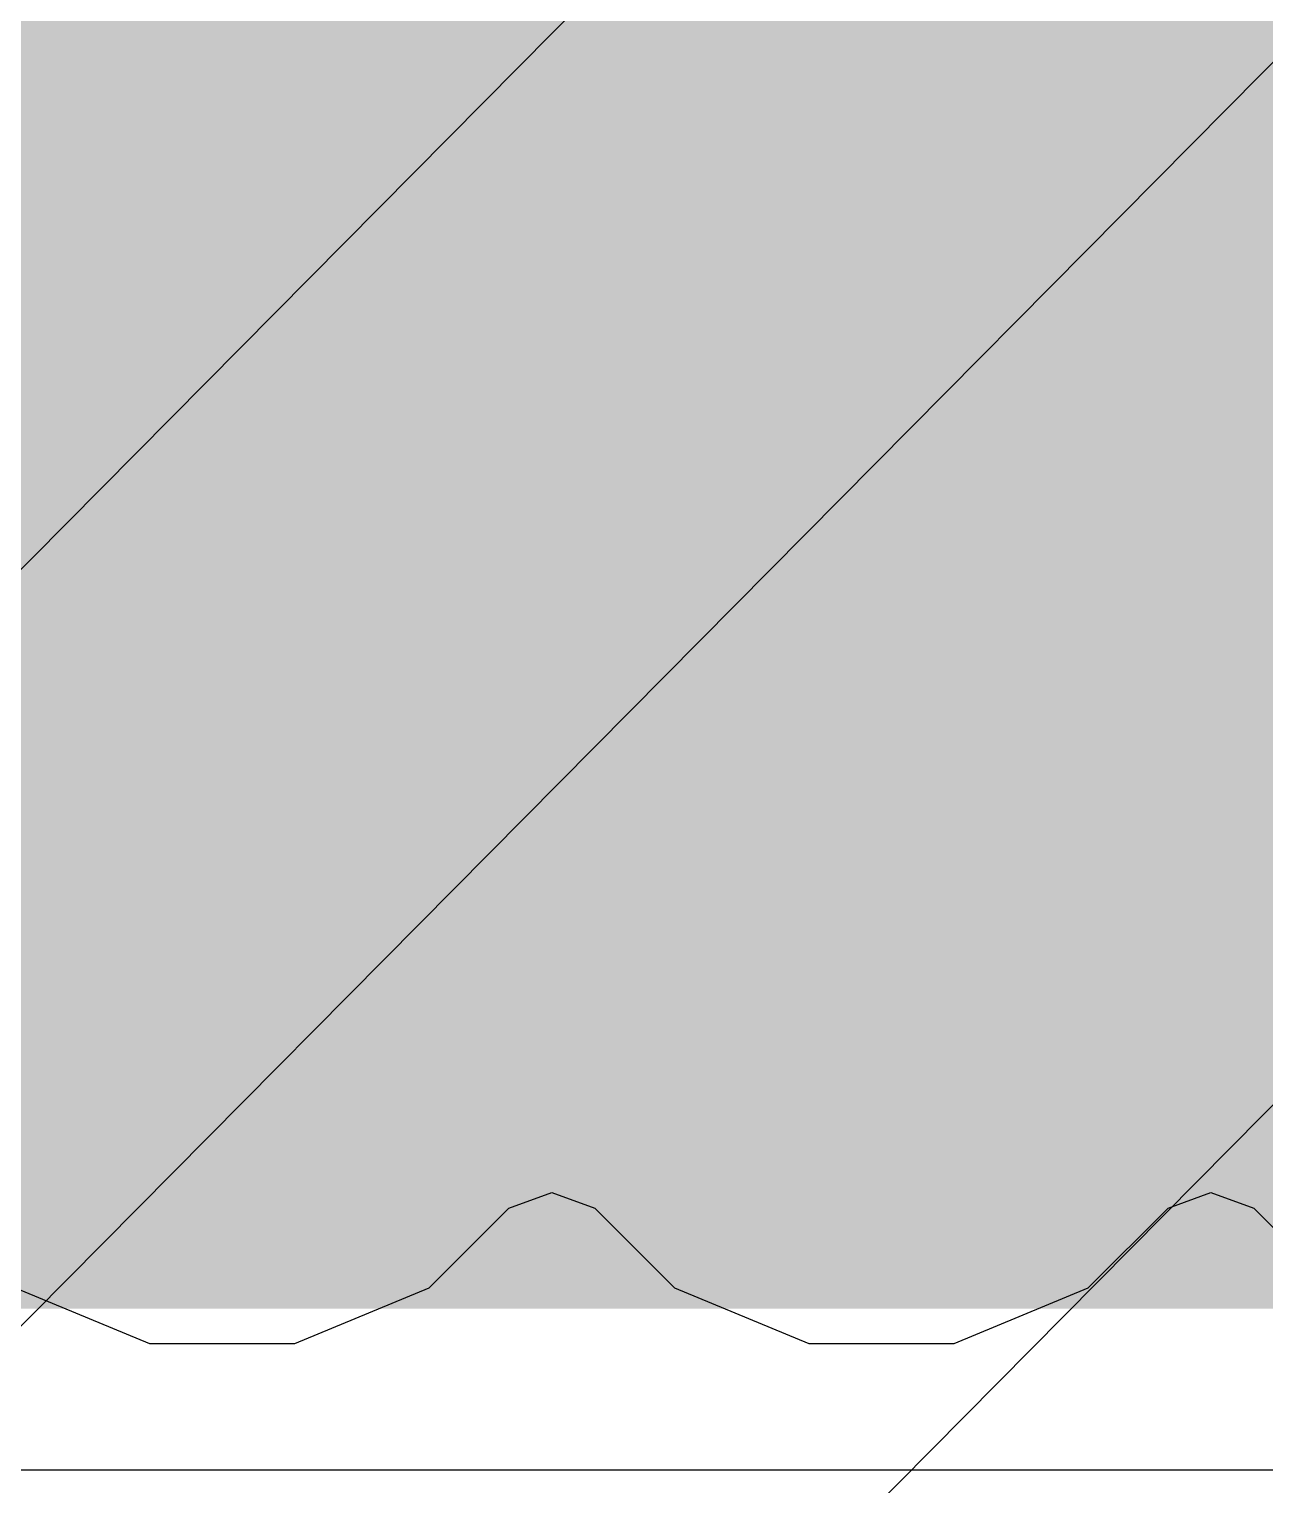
# Model space of a CAD drawing. Header units: inches. Extents: x -4 to 5258, y -4 to 5281.
# Drawn here: x 94.488 to 96.362, y 68.2 to 70.409 of the extents above; entities that cross this region are included whole.
import ezdxf

# ---------------------------------------------------------------- set-up
doc = ezdxf.new("R2010")
doc.units = ezdxf.units.IN
for name, color, linetype in [('Bottom Layer', 5, 'Continuous'), ('Bottom Solder', 6, 'Continuous'), ('Drill Drawing', 1, 'Continuous'), ('Layer 1', 16, 'Continuous'), ('Layer 2', 76, 'Continuous'), ('Top Layer', 1, 'Continuous'), ('Top Paste', 8, 'Continuous'), ('Top Solder', 216, 'Continuous'), ('Via Holes', 16, 'Continuous')]:
    doc.layers.add(name, color=color, linetype=linetype)

# ---------------------------------------------------------------- blocks, each defined once
blk = doc.blocks.new('HTSSOP_38_EP_4_4___5')
at = {"layer": 'Bottom Layer'}
h = blk.add_hatch(color=5, dxfattribs=at)
edge = h.paths.add_edge_path()
edge.add_arc((-1, 1), 0.3, 0, 360)
h = blk.add_hatch(color=5, dxfattribs=at)
edge = h.paths.add_edge_path()
edge.add_arc((0, 1), 0.3, 0, 360)
h = blk.add_hatch(color=5, dxfattribs=at)
edge = h.paths.add_edge_path()
edge.add_arc((-1, 0), 0.3, 0, 360)
h = blk.add_hatch(color=5, dxfattribs=at)
edge = h.paths.add_edge_path()
edge.add_arc((0, 0), 0.3, 0, 360)
at = {"layer": 'Bottom Solder'}
h = blk.add_hatch(color=6, dxfattribs=at)
edge = h.paths.add_edge_path()
edge.add_arc((-1, 1), 0.4016, 0, 360)
h = blk.add_hatch(color=6, dxfattribs=at)
edge = h.paths.add_edge_path()
edge.add_arc((0, 1), 0.4016, 0, 360)
h = blk.add_hatch(color=6, dxfattribs=at)
edge = h.paths.add_edge_path()
edge.add_arc((-1, 0), 0.4016, 0, 360)
h = blk.add_hatch(color=6, dxfattribs=at)
edge = h.paths.add_edge_path()
edge.add_arc((0, 0), 0.4016, 0, 360)
at = {"layer": 'Layer 1'}
h = blk.add_hatch(color=16, dxfattribs=at)
edge = h.paths.add_edge_path()
edge.add_arc((-1, 1), 0.3, 0, 360)
h = blk.add_hatch(color=16, dxfattribs=at)
edge = h.paths.add_edge_path()
edge.add_arc((0, 1), 0.3, 0, 360)
h = blk.add_hatch(color=16, dxfattribs=at)
edge = h.paths.add_edge_path()
edge.add_arc((-1, 0), 0.3, 0, 360)
h = blk.add_hatch(color=16, dxfattribs=at)
edge = h.paths.add_edge_path()
edge.add_arc((0, 0), 0.3, 0, 360)
at = {"layer": 'Layer 2'}
h = blk.add_hatch(color=76, dxfattribs=at)
edge = h.paths.add_edge_path()
edge.add_arc((-1, 1), 0.3, 0, 360)
h = blk.add_hatch(color=76, dxfattribs=at)
edge = h.paths.add_edge_path()
edge.add_arc((0, 1), 0.3, 0, 360)
h = blk.add_hatch(color=76, dxfattribs=at)
edge = h.paths.add_edge_path()
edge.add_arc((-1, 0), 0.3, 0, 360)
h = blk.add_hatch(color=76, dxfattribs=at)
edge = h.paths.add_edge_path()
edge.add_arc((0, 0), 0.3, 0, 360)
at = {"layer": 'Top Layer'}
blk.add_hatch(color=1, dxfattribs=at).paths.add_polyline_path([(1.45, 2.4), (1.45, -2.4), (-1.45, -2.4), (-1.45, 2.4)])
h = blk.add_hatch(color=1, dxfattribs=at)
edge = h.paths.add_edge_path()
edge.add_arc((-1, 1), 0.3, 0, 360)
h = blk.add_hatch(color=1, dxfattribs=at)
edge = h.paths.add_edge_path()
edge.add_arc((0, 1), 0.3, 0, 360)
h = blk.add_hatch(color=1, dxfattribs=at)
edge = h.paths.add_edge_path()
edge.add_arc((-1, 0), 0.3, 0, 360)
h = blk.add_hatch(color=1, dxfattribs=at)
edge = h.paths.add_edge_path()
edge.add_arc((0, 0), 0.3, 0, 360)
at = {"layer": 'Top Paste'}
blk.add_hatch(color=8, dxfattribs=at).paths.add_polyline_path([(1.45, 2.4), (1.45, -2.4), (-1.45, -2.4), (-1.45, 2.4)])
at = {"layer": 'Top Solder'}
blk.add_hatch(color=216, dxfattribs=at).paths.add_polyline_path([(1.5008, 2.4508), (1.5008, -2.4508), (-1.5008, -2.4508), (-1.5008, 2.4508)])
h = blk.add_hatch(color=216, dxfattribs=at)
edge = h.paths.add_edge_path()
edge.add_arc((-1, 1), 0.4016, 0, 360)
h = blk.add_hatch(color=216, dxfattribs=at)
edge = h.paths.add_edge_path()
edge.add_arc((0, 1), 0.4016, 0, 360)
h = blk.add_hatch(color=216, dxfattribs=at)
edge = h.paths.add_edge_path()
edge.add_arc((-1, 0), 0.4016, 0, 360)
h = blk.add_hatch(color=216, dxfattribs=at)
edge = h.paths.add_edge_path()
edge.add_arc((0, 0), 0.4016, 0, 360)
at = {"layer": 'Via Holes'}
h = blk.add_hatch(color=7, dxfattribs=at)
edge = h.paths.add_edge_path()
edge.add_arc((-1, 1), 0.15, 0, 360)
h = blk.add_hatch(color=7, dxfattribs=at)
edge = h.paths.add_edge_path()
edge.add_arc((0, 1), 0.15, 0, 360)
h = blk.add_hatch(color=7, dxfattribs=at)
edge = h.paths.add_edge_path()
edge.add_arc((-1, 0), 0.15, 0, 360)
h = blk.add_hatch(color=7, dxfattribs=at)
edge = h.paths.add_edge_path()
edge.add_arc((0, 0), 0.15, 0, 360)
blk = doc.blocks.new('13_WQFN_HR__3_2__31')
at = {"layer": 'Top Solder'}
for p in [(-0.575, 1.8099), (-0.5467, -0.9227), (0.575, 1.81)]:
    blk.add_line(p, (5220.6763, 5271.621), dxfattribs=at)

msp = doc.modelspace()

# ---------------------------------------------------------------- hatches: boundary and pattern name
at = {"layer": 'Top Layer'}
msp.add_hatch(color=1, dxfattribs=at).paths.add_polyline_path([(98.1805, 71.4188), (92.7804, 71.4188), (92.7804, 68.5188), (98.1805, 68.5188)])

# ---------------------------------------------------------------- linework, layer by layer
at = {"layer": 'Drill Drawing'}
for points in [[(94.6535, 70.0958, 0.0508, 0.0508, 0), (94.6535, 70.2228, 0.0508, 0.0508, 0)], [(94.6535, 70.2228, 0.0508, 0.0508, 0), (94.9075, 70.2228, 0.0508, 0.0508, 0)], [(94.9075, 70.0958, 0.0508, 0.0508, 0), (94.9075, 70.2228, 0.0508, 0.0508, 0)], [(95.6535, 70.0958, 0.0508, 0.0508, 0), (95.6535, 70.2228, 0.0508, 0.0508, 0)], [(95.6535, 70.2228, 0.0508, 0.0508, 0), (95.9075, 70.2228, 0.0508, 0.0508, 0)], [(95.9075, 70.0958, 0.0508, 0.0508, 0), (95.9075, 70.2228, 0.0508, 0.0508, 0)], [(94.7043, 70.045, 0.0508, 0.0508, 0), (94.7043, 70.1212, 0.0508, 0.0508, 0)], [(94.7043, 70.1212, 0.0508, 0.0508, 0), (94.8567, 70.1212, 0.0508, 0.0508, 0)], [(94.8567, 70.045, 0.0508, 0.0508, 0), (94.8567, 70.1212, 0.0508, 0.0508, 0)], [(95.7043, 70.045, 0.0508, 0.0508, 0), (95.7043, 70.1212, 0.0508, 0.0508, 0)], [(95.7043, 70.1212, 0.0508, 0.0508, 0), (95.8567, 70.1212, 0.0508, 0.0508, 0)], [(95.8567, 70.045, 0.0508, 0.0508, 0), (95.8567, 70.1212, 0.0508, 0.0508, 0)], [(94.5265, 69.8418, 0.0508, 0.0508, 0), (94.5265, 70.0958, 0.0508, 0.0508, 0)], [(94.5265, 70.0958, 0.0508, 0.0508, 0), (94.6535, 70.0958, 0.0508, 0.0508, 0)], [(94.9075, 70.0958, 0.0508, 0.0508, 0), (95.0345, 70.0958, 0.0508, 0.0508, 0)], [(95.0345, 69.8418, 0.0508, 0.0508, 0), (95.0345, 70.0958, 0.0508, 0.0508, 0)], [(95.5265, 69.8418, 0.0508, 0.0508, 0), (95.5265, 70.0958, 0.0508, 0.0508, 0)], [(95.5265, 70.0958, 0.0508, 0.0508, 0), (95.6535, 70.0958, 0.0508, 0.0508, 0)], [(95.9075, 70.0958, 0.0508, 0.0508, 0), (96.0345, 70.0958, 0.0508, 0.0508, 0)], [(96.0345, 69.8418, 0.0508, 0.0508, 0), (96.0345, 70.0958, 0.0508, 0.0508, 0)], [(94.6281, 69.8926, 0.0508, 0.0508, 0), (94.6281, 70.045, 0.0508, 0.0508, 0)], [(94.6281, 70.045, 0.0508, 0.0508, 0), (94.7043, 70.045, 0.0508, 0.0508, 0)], [(94.8567, 70.045, 0.0508, 0.0508, 0), (94.9329, 70.045, 0.0508, 0.0508, 0)], [(94.9329, 69.8926, 0.0508, 0.0508, 0), (94.9329, 70.045, 0.0508, 0.0508, 0)], [(95.6281, 69.8926, 0.0508, 0.0508, 0), (95.6281, 70.045, 0.0508, 0.0508, 0)], [(95.6281, 70.045, 0.0508, 0.0508, 0), (95.7043, 70.045, 0.0508, 0.0508, 0)], [(95.8567, 70.045, 0.0508, 0.0508, 0), (95.9329, 70.045, 0.0508, 0.0508, 0)], [(95.9329, 69.8926, 0.0508, 0.0508, 0), (95.9329, 70.045, 0.0508, 0.0508, 0)], [(94.6281, 69.8926, 0.0508, 0.0508, 0), (94.7043, 69.8926, 0.0508, 0.0508, 0)], [(94.7043, 69.8164, 0.0508, 0.0508, 0), (94.7043, 69.8926, 0.0508, 0.0508, 0)], [(94.8567, 69.8926, 0.0508, 0.0508, 0), (94.9329, 69.8926, 0.0508, 0.0508, 0)], [(94.8567, 69.8164, 0.0508, 0.0508, 0), (94.8567, 69.8926, 0.0508, 0.0508, 0)], [(95.6281, 69.8926, 0.0508, 0.0508, 0), (95.7043, 69.8926, 0.0508, 0.0508, 0)], [(95.7043, 69.8164, 0.0508, 0.0508, 0), (95.7043, 69.8926, 0.0508, 0.0508, 0)], [(95.8567, 69.8926, 0.0508, 0.0508, 0), (95.9329, 69.8926, 0.0508, 0.0508, 0)], [(95.8567, 69.8164, 0.0508, 0.0508, 0), (95.8567, 69.8926, 0.0508, 0.0508, 0)], [(94.5265, 69.8418, 0.0508, 0.0508, 0), (94.6535, 69.8418, 0.0508, 0.0508, 0)], [(94.6535, 69.7148, 0.0508, 0.0508, 0), (94.6535, 69.8418, 0.0508, 0.0508, 0)], [(94.9075, 69.8418, 0.0508, 0.0508, 0), (95.0345, 69.8418, 0.0508, 0.0508, 0)], [(94.9075, 69.7148, 0.0508, 0.0508, 0), (94.9075, 69.8418, 0.0508, 0.0508, 0)], [(95.5265, 69.8418, 0.0508, 0.0508, 0), (95.6535, 69.8418, 0.0508, 0.0508, 0)], [(95.6535, 69.7148, 0.0508, 0.0508, 0), (95.6535, 69.8418, 0.0508, 0.0508, 0)], [(95.9075, 69.8418, 0.0508, 0.0508, 0), (96.0345, 69.8418, 0.0508, 0.0508, 0)], [(95.9075, 69.7148, 0.0508, 0.0508, 0), (95.9075, 69.8418, 0.0508, 0.0508, 0)], [(94.7043, 69.8164, 0.0508, 0.0508, 0), (94.8567, 69.8164, 0.0508, 0.0508, 0)], [(95.7043, 69.8164, 0.0508, 0.0508, 0), (95.8567, 69.8164, 0.0508, 0.0508, 0)], [(94.6535, 69.7148, 0.0508, 0.0508, 0), (94.9075, 69.7148, 0.0508, 0.0508, 0)], [(95.6535, 69.7148, 0.0508, 0.0508, 0), (95.9075, 69.7148, 0.0508, 0.0508, 0)], [(94.6535, 69.0958, 0.0508, 0.0508, 0), (94.6535, 69.2228, 0.0508, 0.0508, 0)], [(94.6535, 69.2228, 0.0508, 0.0508, 0), (94.9075, 69.2228, 0.0508, 0.0508, 0)], [(94.9075, 69.0958, 0.0508, 0.0508, 0), (94.9075, 69.2228, 0.0508, 0.0508, 0)], [(95.6535, 69.0958, 0.0508, 0.0508, 0), (95.6535, 69.2228, 0.0508, 0.0508, 0)], [(95.6535, 69.2228, 0.0508, 0.0508, 0), (95.9075, 69.2228, 0.0508, 0.0508, 0)], [(95.9075, 69.0958, 0.0508, 0.0508, 0), (95.9075, 69.2228, 0.0508, 0.0508, 0)], [(94.7043, 69.045, 0.0508, 0.0508, 0), (94.7043, 69.1212, 0.0508, 0.0508, 0)], [(94.7043, 69.1212, 0.0508, 0.0508, 0), (94.8567, 69.1212, 0.0508, 0.0508, 0)], [(94.8567, 69.045, 0.0508, 0.0508, 0), (94.8567, 69.1212, 0.0508, 0.0508, 0)], [(95.7043, 69.045, 0.0508, 0.0508, 0), (95.7043, 69.1212, 0.0508, 0.0508, 0)], [(95.7043, 69.1212, 0.0508, 0.0508, 0), (95.8567, 69.1212, 0.0508, 0.0508, 0)], [(95.8567, 69.045, 0.0508, 0.0508, 0), (95.8567, 69.1212, 0.0508, 0.0508, 0)], [(94.5265, 68.8418, 0.0508, 0.0508, 0), (94.5265, 69.0958, 0.0508, 0.0508, 0)], [(94.5265, 69.0958, 0.0508, 0.0508, 0), (94.6535, 69.0958, 0.0508, 0.0508, 0)], [(94.9075, 69.0958, 0.0508, 0.0508, 0), (95.0345, 69.0958, 0.0508, 0.0508, 0)], [(95.0345, 68.8418, 0.0508, 0.0508, 0), (95.0345, 69.0958, 0.0508, 0.0508, 0)], [(95.5265, 68.8418, 0.0508, 0.0508, 0), (95.5265, 69.0958, 0.0508, 0.0508, 0)], [(95.5265, 69.0958, 0.0508, 0.0508, 0), (95.6535, 69.0958, 0.0508, 0.0508, 0)], [(95.9075, 69.0958, 0.0508, 0.0508, 0), (96.0345, 69.0958, 0.0508, 0.0508, 0)], [(96.0345, 68.8418, 0.0508, 0.0508, 0), (96.0345, 69.0958, 0.0508, 0.0508, 0)], [(94.6281, 68.8926, 0.0508, 0.0508, 0), (94.6281, 69.045, 0.0508, 0.0508, 0)], [(94.6281, 69.045, 0.0508, 0.0508, 0), (94.7043, 69.045, 0.0508, 0.0508, 0)], [(94.8567, 69.045, 0.0508, 0.0508, 0), (94.9329, 69.045, 0.0508, 0.0508, 0)], [(94.9329, 68.8926, 0.0508, 0.0508, 0), (94.9329, 69.045, 0.0508, 0.0508, 0)], [(95.6281, 68.8926, 0.0508, 0.0508, 0), (95.6281, 69.045, 0.0508, 0.0508, 0)], [(95.6281, 69.045, 0.0508, 0.0508, 0), (95.7043, 69.045, 0.0508, 0.0508, 0)], [(95.8567, 69.045, 0.0508, 0.0508, 0), (95.9329, 69.045, 0.0508, 0.0508, 0)], [(95.9329, 68.8926, 0.0508, 0.0508, 0), (95.9329, 69.045, 0.0508, 0.0508, 0)], [(94.6281, 68.8926, 0.0508, 0.0508, 0), (94.7043, 68.8926, 0.0508, 0.0508, 0)], [(94.7043, 68.8164, 0.0508, 0.0508, 0), (94.7043, 68.8926, 0.0508, 0.0508, 0)], [(94.8567, 68.8926, 0.0508, 0.0508, 0), (94.9329, 68.8926, 0.0508, 0.0508, 0)], [(94.8567, 68.8164, 0.0508, 0.0508, 0), (94.8567, 68.8926, 0.0508, 0.0508, 0)], [(95.6281, 68.8926, 0.0508, 0.0508, 0), (95.7043, 68.8926, 0.0508, 0.0508, 0)], [(95.7043, 68.8164, 0.0508, 0.0508, 0), (95.7043, 68.8926, 0.0508, 0.0508, 0)], [(95.8567, 68.8926, 0.0508, 0.0508, 0), (95.9329, 68.8926, 0.0508, 0.0508, 0)], [(95.8567, 68.8164, 0.0508, 0.0508, 0), (95.8567, 68.8926, 0.0508, 0.0508, 0)], [(94.5265, 68.8418, 0.0508, 0.0508, 0), (94.6535, 68.8418, 0.0508, 0.0508, 0)], [(94.6535, 68.7148, 0.0508, 0.0508, 0), (94.6535, 68.8418, 0.0508, 0.0508, 0)], [(94.9075, 68.8418, 0.0508, 0.0508, 0), (95.0345, 68.8418, 0.0508, 0.0508, 0)], [(94.9075, 68.7148, 0.0508, 0.0508, 0), (94.9075, 68.8418, 0.0508, 0.0508, 0)], [(95.5265, 68.8418, 0.0508, 0.0508, 0), (95.6535, 68.8418, 0.0508, 0.0508, 0)], [(95.6535, 68.7148, 0.0508, 0.0508, 0), (95.6535, 68.8418, 0.0508, 0.0508, 0)], [(95.9075, 68.8418, 0.0508, 0.0508, 0), (96.0345, 68.8418, 0.0508, 0.0508, 0)], [(95.9075, 68.7148, 0.0508, 0.0508, 0), (95.9075, 68.8418, 0.0508, 0.0508, 0)], [(94.7043, 68.8164, 0.0508, 0.0508, 0), (94.8567, 68.8164, 0.0508, 0.0508, 0)], [(95.7043, 68.8164, 0.0508, 0.0508, 0), (95.8567, 68.8164, 0.0508, 0.0508, 0)], [(94.6535, 68.7148, 0.0508, 0.0508, 0), (94.9075, 68.7148, 0.0508, 0.0508, 0)], [(95.6535, 68.7148, 0.0508, 0.0508, 0), (95.9075, 68.7148, 0.0508, 0.0508, 0)]]:
    msp.add_lwpolyline(points, format="xyseb", dxfattribs=at)
for points in [[(94.6408, 70.2228, 0.0254, 0.0254, 1), (94.6662, 70.2228, 0.0254, 0.0254, 1)], [(94.6408, 70.2228, 0.0254, 0.0254, 1), (94.6662, 70.2228, 0.0254, 0.0254, 1)], [(94.8948, 70.2228, 0.0254, 0.0254, 1), (94.9202, 70.2228, 0.0254, 0.0254, 1)], [(94.8948, 70.2228, 0.0254, 0.0254, 1), (94.9202, 70.2228, 0.0254, 0.0254, 1)], [(95.6408, 70.2228, 0.0254, 0.0254, 1), (95.6662, 70.2228, 0.0254, 0.0254, 1)], [(95.6408, 70.2228, 0.0254, 0.0254, 1), (95.6662, 70.2228, 0.0254, 0.0254, 1)], [(95.8948, 70.2228, 0.0254, 0.0254, 1), (95.9202, 70.2228, 0.0254, 0.0254, 1)], [(95.8948, 70.2228, 0.0254, 0.0254, 1), (95.9202, 70.2228, 0.0254, 0.0254, 1)], [(94.6916, 70.1212, 0.0254, 0.0254, 1), (94.717, 70.1212, 0.0254, 0.0254, 1)], [(94.6916, 70.1212, 0.0254, 0.0254, 1), (94.717, 70.1212, 0.0254, 0.0254, 1)], [(94.844, 70.1212, 0.0254, 0.0254, 1), (94.8694, 70.1212, 0.0254, 0.0254, 1)], [(94.844, 70.1212, 0.0254, 0.0254, 1), (94.8694, 70.1212, 0.0254, 0.0254, 1)], [(95.6916, 70.1212, 0.0254, 0.0254, 1), (95.717, 70.1212, 0.0254, 0.0254, 1)], [(95.6916, 70.1212, 0.0254, 0.0254, 1), (95.717, 70.1212, 0.0254, 0.0254, 1)], [(95.844, 70.1212, 0.0254, 0.0254, 1), (95.8694, 70.1212, 0.0254, 0.0254, 1)], [(95.844, 70.1212, 0.0254, 0.0254, 1), (95.8694, 70.1212, 0.0254, 0.0254, 1)], [(94.5138, 70.0958, 0.0254, 0.0254, 1), (94.5392, 70.0958, 0.0254, 0.0254, 1)], [(94.5138, 70.0958, 0.0254, 0.0254, 1), (94.5392, 70.0958, 0.0254, 0.0254, 1)], [(94.6408, 70.0958, 0.0254, 0.0254, 1), (94.6662, 70.0958, 0.0254, 0.0254, 1)], [(94.6408, 70.0958, 0.0254, 0.0254, 1), (94.6662, 70.0958, 0.0254, 0.0254, 1)], [(94.8948, 70.0958, 0.0254, 0.0254, 1), (94.9202, 70.0958, 0.0254, 0.0254, 1)], [(94.8948, 70.0958, 0.0254, 0.0254, 1), (94.9202, 70.0958, 0.0254, 0.0254, 1)], [(95.0218, 70.0958, 0.0254, 0.0254, 1), (95.0472, 70.0958, 0.0254, 0.0254, 1)], [(95.0218, 70.0958, 0.0254, 0.0254, 1), (95.0472, 70.0958, 0.0254, 0.0254, 1)], [(95.5138, 70.0958, 0.0254, 0.0254, 1), (95.5392, 70.0958, 0.0254, 0.0254, 1)], [(95.5138, 70.0958, 0.0254, 0.0254, 1), (95.5392, 70.0958, 0.0254, 0.0254, 1)], [(95.6408, 70.0958, 0.0254, 0.0254, 1), (95.6662, 70.0958, 0.0254, 0.0254, 1)], [(95.6408, 70.0958, 0.0254, 0.0254, 1), (95.6662, 70.0958, 0.0254, 0.0254, 1)], [(95.8948, 70.0958, 0.0254, 0.0254, 1), (95.9202, 70.0958, 0.0254, 0.0254, 1)], [(95.8948, 70.0958, 0.0254, 0.0254, 1), (95.9202, 70.0958, 0.0254, 0.0254, 1)], [(96.0218, 70.0958, 0.0254, 0.0254, 1), (96.0472, 70.0958, 0.0254, 0.0254, 1)], [(96.0218, 70.0958, 0.0254, 0.0254, 1), (96.0472, 70.0958, 0.0254, 0.0254, 1)], [(94.6154, 70.045, 0.0254, 0.0254, 1), (94.6408, 70.045, 0.0254, 0.0254, 1)], [(94.6154, 70.045, 0.0254, 0.0254, 1), (94.6408, 70.045, 0.0254, 0.0254, 1)], [(94.6916, 70.045, 0.0254, 0.0254, 1), (94.717, 70.045, 0.0254, 0.0254, 1)], [(94.6916, 70.045, 0.0254, 0.0254, 1), (94.717, 70.045, 0.0254, 0.0254, 1)], [(94.844, 70.045, 0.0254, 0.0254, 1), (94.8694, 70.045, 0.0254, 0.0254, 1)], [(94.844, 70.045, 0.0254, 0.0254, 1), (94.8694, 70.045, 0.0254, 0.0254, 1)], [(94.9202, 70.045, 0.0254, 0.0254, 1), (94.9456, 70.045, 0.0254, 0.0254, 1)], [(94.9202, 70.045, 0.0254, 0.0254, 1), (94.9456, 70.045, 0.0254, 0.0254, 1)], [(95.6154, 70.045, 0.0254, 0.0254, 1), (95.6408, 70.045, 0.0254, 0.0254, 1)], [(95.6154, 70.045, 0.0254, 0.0254, 1), (95.6408, 70.045, 0.0254, 0.0254, 1)], [(95.6916, 70.045, 0.0254, 0.0254, 1), (95.717, 70.045, 0.0254, 0.0254, 1)], [(95.6916, 70.045, 0.0254, 0.0254, 1), (95.717, 70.045, 0.0254, 0.0254, 1)], [(95.844, 70.045, 0.0254, 0.0254, 1), (95.8694, 70.045, 0.0254, 0.0254, 1)], [(95.844, 70.045, 0.0254, 0.0254, 1), (95.8694, 70.045, 0.0254, 0.0254, 1)], [(95.9202, 70.045, 0.0254, 0.0254, 1), (95.9456, 70.045, 0.0254, 0.0254, 1)], [(95.9202, 70.045, 0.0254, 0.0254, 1), (95.9456, 70.045, 0.0254, 0.0254, 1)], [(94.6154, 69.8926, 0.0254, 0.0254, 1), (94.6408, 69.8926, 0.0254, 0.0254, 1)], [(94.6154, 69.8926, 0.0254, 0.0254, 1), (94.6408, 69.8926, 0.0254, 0.0254, 1)], [(94.6916, 69.8926, 0.0254, 0.0254, 1), (94.717, 69.8926, 0.0254, 0.0254, 1)], [(94.6916, 69.8926, 0.0254, 0.0254, 1), (94.717, 69.8926, 0.0254, 0.0254, 1)], [(94.844, 69.8926, 0.0254, 0.0254, 1), (94.8694, 69.8926, 0.0254, 0.0254, 1)], [(94.844, 69.8926, 0.0254, 0.0254, 1), (94.8694, 69.8926, 0.0254, 0.0254, 1)], [(94.9202, 69.8926, 0.0254, 0.0254, 1), (94.9456, 69.8926, 0.0254, 0.0254, 1)], [(94.9202, 69.8926, 0.0254, 0.0254, 1), (94.9456, 69.8926, 0.0254, 0.0254, 1)], [(95.6154, 69.8926, 0.0254, 0.0254, 1), (95.6408, 69.8926, 0.0254, 0.0254, 1)], [(95.6154, 69.8926, 0.0254, 0.0254, 1), (95.6408, 69.8926, 0.0254, 0.0254, 1)], [(95.6916, 69.8926, 0.0254, 0.0254, 1), (95.717, 69.8926, 0.0254, 0.0254, 1)], [(95.6916, 69.8926, 0.0254, 0.0254, 1), (95.717, 69.8926, 0.0254, 0.0254, 1)], [(95.844, 69.8926, 0.0254, 0.0254, 1), (95.8694, 69.8926, 0.0254, 0.0254, 1)], [(95.844, 69.8926, 0.0254, 0.0254, 1), (95.8694, 69.8926, 0.0254, 0.0254, 1)], [(95.9202, 69.8926, 0.0254, 0.0254, 1), (95.9456, 69.8926, 0.0254, 0.0254, 1)], [(95.9202, 69.8926, 0.0254, 0.0254, 1), (95.9456, 69.8926, 0.0254, 0.0254, 1)], [(94.5138, 69.8418, 0.0254, 0.0254, 1), (94.5392, 69.8418, 0.0254, 0.0254, 1)], [(94.5138, 69.8418, 0.0254, 0.0254, 1), (94.5392, 69.8418, 0.0254, 0.0254, 1)], [(94.6408, 69.8418, 0.0254, 0.0254, 1), (94.6662, 69.8418, 0.0254, 0.0254, 1)], [(94.6408, 69.8418, 0.0254, 0.0254, 1), (94.6662, 69.8418, 0.0254, 0.0254, 1)], [(94.8948, 69.8418, 0.0254, 0.0254, 1), (94.9202, 69.8418, 0.0254, 0.0254, 1)], [(94.8948, 69.8418, 0.0254, 0.0254, 1), (94.9202, 69.8418, 0.0254, 0.0254, 1)], [(95.0218, 69.8418, 0.0254, 0.0254, 1), (95.0472, 69.8418, 0.0254, 0.0254, 1)], [(95.0218, 69.8418, 0.0254, 0.0254, 1), (95.0472, 69.8418, 0.0254, 0.0254, 1)], [(95.5138, 69.8418, 0.0254, 0.0254, 1), (95.5392, 69.8418, 0.0254, 0.0254, 1)], [(95.5138, 69.8418, 0.0254, 0.0254, 1), (95.5392, 69.8418, 0.0254, 0.0254, 1)], [(95.6408, 69.8418, 0.0254, 0.0254, 1), (95.6662, 69.8418, 0.0254, 0.0254, 1)], [(95.6408, 69.8418, 0.0254, 0.0254, 1), (95.6662, 69.8418, 0.0254, 0.0254, 1)], [(95.8948, 69.8418, 0.0254, 0.0254, 1), (95.9202, 69.8418, 0.0254, 0.0254, 1)], [(95.8948, 69.8418, 0.0254, 0.0254, 1), (95.9202, 69.8418, 0.0254, 0.0254, 1)], [(96.0218, 69.8418, 0.0254, 0.0254, 1), (96.0472, 69.8418, 0.0254, 0.0254, 1)], [(96.0218, 69.8418, 0.0254, 0.0254, 1), (96.0472, 69.8418, 0.0254, 0.0254, 1)], [(94.6916, 69.8164, 0.0254, 0.0254, 1), (94.717, 69.8164, 0.0254, 0.0254, 1)], [(94.6916, 69.8164, 0.0254, 0.0254, 1), (94.717, 69.8164, 0.0254, 0.0254, 1)], [(94.844, 69.8164, 0.0254, 0.0254, 1), (94.8694, 69.8164, 0.0254, 0.0254, 1)], [(94.844, 69.8164, 0.0254, 0.0254, 1), (94.8694, 69.8164, 0.0254, 0.0254, 1)], [(95.6916, 69.8164, 0.0254, 0.0254, 1), (95.717, 69.8164, 0.0254, 0.0254, 1)], [(95.6916, 69.8164, 0.0254, 0.0254, 1), (95.717, 69.8164, 0.0254, 0.0254, 1)], [(95.844, 69.8164, 0.0254, 0.0254, 1), (95.8694, 69.8164, 0.0254, 0.0254, 1)], [(95.844, 69.8164, 0.0254, 0.0254, 1), (95.8694, 69.8164, 0.0254, 0.0254, 1)], [(94.6408, 69.7148, 0.0254, 0.0254, 1), (94.6662, 69.7148, 0.0254, 0.0254, 1)], [(94.6408, 69.7148, 0.0254, 0.0254, 1), (94.6662, 69.7148, 0.0254, 0.0254, 1)], [(94.8948, 69.7148, 0.0254, 0.0254, 1), (94.9202, 69.7148, 0.0254, 0.0254, 1)], [(94.8948, 69.7148, 0.0254, 0.0254, 1), (94.9202, 69.7148, 0.0254, 0.0254, 1)], [(95.6408, 69.7148, 0.0254, 0.0254, 1), (95.6662, 69.7148, 0.0254, 0.0254, 1)], [(95.6408, 69.7148, 0.0254, 0.0254, 1), (95.6662, 69.7148, 0.0254, 0.0254, 1)], [(95.8948, 69.7148, 0.0254, 0.0254, 1), (95.9202, 69.7148, 0.0254, 0.0254, 1)], [(95.8948, 69.7148, 0.0254, 0.0254, 1), (95.9202, 69.7148, 0.0254, 0.0254, 1)], [(94.6408, 69.2228, 0.0254, 0.0254, 1), (94.6662, 69.2228, 0.0254, 0.0254, 1)], [(94.6408, 69.2228, 0.0254, 0.0254, 1), (94.6662, 69.2228, 0.0254, 0.0254, 1)], [(94.8948, 69.2228, 0.0254, 0.0254, 1), (94.9202, 69.2228, 0.0254, 0.0254, 1)], [(94.8948, 69.2228, 0.0254, 0.0254, 1), (94.9202, 69.2228, 0.0254, 0.0254, 1)], [(95.6408, 69.2228, 0.0254, 0.0254, 1), (95.6662, 69.2228, 0.0254, 0.0254, 1)], [(95.6408, 69.2228, 0.0254, 0.0254, 1), (95.6662, 69.2228, 0.0254, 0.0254, 1)], [(95.8948, 69.2228, 0.0254, 0.0254, 1), (95.9202, 69.2228, 0.0254, 0.0254, 1)], [(95.8948, 69.2228, 0.0254, 0.0254, 1), (95.9202, 69.2228, 0.0254, 0.0254, 1)], [(94.6916, 69.1212, 0.0254, 0.0254, 1), (94.717, 69.1212, 0.0254, 0.0254, 1)], [(94.6916, 69.1212, 0.0254, 0.0254, 1), (94.717, 69.1212, 0.0254, 0.0254, 1)], [(94.844, 69.1212, 0.0254, 0.0254, 1), (94.8694, 69.1212, 0.0254, 0.0254, 1)], [(94.844, 69.1212, 0.0254, 0.0254, 1), (94.8694, 69.1212, 0.0254, 0.0254, 1)], [(95.6916, 69.1212, 0.0254, 0.0254, 1), (95.717, 69.1212, 0.0254, 0.0254, 1)], [(95.6916, 69.1212, 0.0254, 0.0254, 1), (95.717, 69.1212, 0.0254, 0.0254, 1)], [(95.844, 69.1212, 0.0254, 0.0254, 1), (95.8694, 69.1212, 0.0254, 0.0254, 1)], [(95.844, 69.1212, 0.0254, 0.0254, 1), (95.8694, 69.1212, 0.0254, 0.0254, 1)], [(94.5138, 69.0958, 0.0254, 0.0254, 1), (94.5392, 69.0958, 0.0254, 0.0254, 1)], [(94.5138, 69.0958, 0.0254, 0.0254, 1), (94.5392, 69.0958, 0.0254, 0.0254, 1)], [(94.6408, 69.0958, 0.0254, 0.0254, 1), (94.6662, 69.0958, 0.0254, 0.0254, 1)], [(94.6408, 69.0958, 0.0254, 0.0254, 1), (94.6662, 69.0958, 0.0254, 0.0254, 1)], [(94.8948, 69.0958, 0.0254, 0.0254, 1), (94.9202, 69.0958, 0.0254, 0.0254, 1)], [(94.8948, 69.0958, 0.0254, 0.0254, 1), (94.9202, 69.0958, 0.0254, 0.0254, 1)], [(95.0218, 69.0958, 0.0254, 0.0254, 1), (95.0472, 69.0958, 0.0254, 0.0254, 1)], [(95.0218, 69.0958, 0.0254, 0.0254, 1), (95.0472, 69.0958, 0.0254, 0.0254, 1)], [(95.5138, 69.0958, 0.0254, 0.0254, 1), (95.5392, 69.0958, 0.0254, 0.0254, 1)], [(95.5138, 69.0958, 0.0254, 0.0254, 1), (95.5392, 69.0958, 0.0254, 0.0254, 1)], [(95.6408, 69.0958, 0.0254, 0.0254, 1), (95.6662, 69.0958, 0.0254, 0.0254, 1)], [(95.6408, 69.0958, 0.0254, 0.0254, 1), (95.6662, 69.0958, 0.0254, 0.0254, 1)], [(95.8948, 69.0958, 0.0254, 0.0254, 1), (95.9202, 69.0958, 0.0254, 0.0254, 1)], [(95.8948, 69.0958, 0.0254, 0.0254, 1), (95.9202, 69.0958, 0.0254, 0.0254, 1)], [(96.0218, 69.0958, 0.0254, 0.0254, 1), (96.0472, 69.0958, 0.0254, 0.0254, 1)], [(96.0218, 69.0958, 0.0254, 0.0254, 1), (96.0472, 69.0958, 0.0254, 0.0254, 1)], [(94.6154, 69.045, 0.0254, 0.0254, 1), (94.6408, 69.045, 0.0254, 0.0254, 1)], [(94.6154, 69.045, 0.0254, 0.0254, 1), (94.6408, 69.045, 0.0254, 0.0254, 1)], [(94.6916, 69.045, 0.0254, 0.0254, 1), (94.717, 69.045, 0.0254, 0.0254, 1)], [(94.6916, 69.045, 0.0254, 0.0254, 1), (94.717, 69.045, 0.0254, 0.0254, 1)], [(94.844, 69.045, 0.0254, 0.0254, 1), (94.8694, 69.045, 0.0254, 0.0254, 1)], [(94.844, 69.045, 0.0254, 0.0254, 1), (94.8694, 69.045, 0.0254, 0.0254, 1)], [(94.9202, 69.045, 0.0254, 0.0254, 1), (94.9456, 69.045, 0.0254, 0.0254, 1)], [(94.9202, 69.045, 0.0254, 0.0254, 1), (94.9456, 69.045, 0.0254, 0.0254, 1)], [(95.6154, 69.045, 0.0254, 0.0254, 1), (95.6408, 69.045, 0.0254, 0.0254, 1)], [(95.6154, 69.045, 0.0254, 0.0254, 1), (95.6408, 69.045, 0.0254, 0.0254, 1)], [(95.6916, 69.045, 0.0254, 0.0254, 1), (95.717, 69.045, 0.0254, 0.0254, 1)], [(95.6916, 69.045, 0.0254, 0.0254, 1), (95.717, 69.045, 0.0254, 0.0254, 1)], [(95.844, 69.045, 0.0254, 0.0254, 1), (95.8694, 69.045, 0.0254, 0.0254, 1)], [(95.844, 69.045, 0.0254, 0.0254, 1), (95.8694, 69.045, 0.0254, 0.0254, 1)], [(95.9202, 69.045, 0.0254, 0.0254, 1), (95.9456, 69.045, 0.0254, 0.0254, 1)], [(95.9202, 69.045, 0.0254, 0.0254, 1), (95.9456, 69.045, 0.0254, 0.0254, 1)], [(94.6154, 68.8926, 0.0254, 0.0254, 1), (94.6408, 68.8926, 0.0254, 0.0254, 1)], [(94.6154, 68.8926, 0.0254, 0.0254, 1), (94.6408, 68.8926, 0.0254, 0.0254, 1)], [(94.6916, 68.8926, 0.0254, 0.0254, 1), (94.717, 68.8926, 0.0254, 0.0254, 1)], [(94.6916, 68.8926, 0.0254, 0.0254, 1), (94.717, 68.8926, 0.0254, 0.0254, 1)], [(94.844, 68.8926, 0.0254, 0.0254, 1), (94.8694, 68.8926, 0.0254, 0.0254, 1)], [(94.844, 68.8926, 0.0254, 0.0254, 1), (94.8694, 68.8926, 0.0254, 0.0254, 1)], [(94.9202, 68.8926, 0.0254, 0.0254, 1), (94.9456, 68.8926, 0.0254, 0.0254, 1)], [(94.9202, 68.8926, 0.0254, 0.0254, 1), (94.9456, 68.8926, 0.0254, 0.0254, 1)], [(95.6154, 68.8926, 0.0254, 0.0254, 1), (95.6408, 68.8926, 0.0254, 0.0254, 1)], [(95.6154, 68.8926, 0.0254, 0.0254, 1), (95.6408, 68.8926, 0.0254, 0.0254, 1)], [(95.6916, 68.8926, 0.0254, 0.0254, 1), (95.717, 68.8926, 0.0254, 0.0254, 1)], [(95.6916, 68.8926, 0.0254, 0.0254, 1), (95.717, 68.8926, 0.0254, 0.0254, 1)], [(95.844, 68.8926, 0.0254, 0.0254, 1), (95.8694, 68.8926, 0.0254, 0.0254, 1)], [(95.844, 68.8926, 0.0254, 0.0254, 1), (95.8694, 68.8926, 0.0254, 0.0254, 1)], [(95.9202, 68.8926, 0.0254, 0.0254, 1), (95.9456, 68.8926, 0.0254, 0.0254, 1)], [(95.9202, 68.8926, 0.0254, 0.0254, 1), (95.9456, 68.8926, 0.0254, 0.0254, 1)], [(94.5138, 68.8418, 0.0254, 0.0254, 1), (94.5392, 68.8418, 0.0254, 0.0254, 1)], [(94.5138, 68.8418, 0.0254, 0.0254, 1), (94.5392, 68.8418, 0.0254, 0.0254, 1)], [(94.6408, 68.8418, 0.0254, 0.0254, 1), (94.6662, 68.8418, 0.0254, 0.0254, 1)], [(94.6408, 68.8418, 0.0254, 0.0254, 1), (94.6662, 68.8418, 0.0254, 0.0254, 1)], [(94.8948, 68.8418, 0.0254, 0.0254, 1), (94.9202, 68.8418, 0.0254, 0.0254, 1)], [(94.8948, 68.8418, 0.0254, 0.0254, 1), (94.9202, 68.8418, 0.0254, 0.0254, 1)], [(95.0218, 68.8418, 0.0254, 0.0254, 1), (95.0472, 68.8418, 0.0254, 0.0254, 1)], [(95.0218, 68.8418, 0.0254, 0.0254, 1), (95.0472, 68.8418, 0.0254, 0.0254, 1)], [(95.5138, 68.8418, 0.0254, 0.0254, 1), (95.5392, 68.8418, 0.0254, 0.0254, 1)], [(95.5138, 68.8418, 0.0254, 0.0254, 1), (95.5392, 68.8418, 0.0254, 0.0254, 1)], [(95.6408, 68.8418, 0.0254, 0.0254, 1), (95.6662, 68.8418, 0.0254, 0.0254, 1)], [(95.6408, 68.8418, 0.0254, 0.0254, 1), (95.6662, 68.8418, 0.0254, 0.0254, 1)], [(95.8948, 68.8418, 0.0254, 0.0254, 1), (95.9202, 68.8418, 0.0254, 0.0254, 1)], [(95.8948, 68.8418, 0.0254, 0.0254, 1), (95.9202, 68.8418, 0.0254, 0.0254, 1)], [(96.0218, 68.8418, 0.0254, 0.0254, 1), (96.0472, 68.8418, 0.0254, 0.0254, 1)], [(96.0218, 68.8418, 0.0254, 0.0254, 1), (96.0472, 68.8418, 0.0254, 0.0254, 1)], [(94.6916, 68.8164, 0.0254, 0.0254, 1), (94.717, 68.8164, 0.0254, 0.0254, 1)], [(94.6916, 68.8164, 0.0254, 0.0254, 1), (94.717, 68.8164, 0.0254, 0.0254, 1)], [(94.844, 68.8164, 0.0254, 0.0254, 1), (94.8694, 68.8164, 0.0254, 0.0254, 1)], [(94.844, 68.8164, 0.0254, 0.0254, 1), (94.8694, 68.8164, 0.0254, 0.0254, 1)], [(95.6916, 68.8164, 0.0254, 0.0254, 1), (95.717, 68.8164, 0.0254, 0.0254, 1)], [(95.6916, 68.8164, 0.0254, 0.0254, 1), (95.717, 68.8164, 0.0254, 0.0254, 1)], [(95.844, 68.8164, 0.0254, 0.0254, 1), (95.8694, 68.8164, 0.0254, 0.0254, 1)], [(95.844, 68.8164, 0.0254, 0.0254, 1), (95.8694, 68.8164, 0.0254, 0.0254, 1)], [(94.6408, 68.7148, 0.0254, 0.0254, 1), (94.6662, 68.7148, 0.0254, 0.0254, 1)], [(94.6408, 68.7148, 0.0254, 0.0254, 1), (94.6662, 68.7148, 0.0254, 0.0254, 1)], [(94.8948, 68.7148, 0.0254, 0.0254, 1), (94.9202, 68.7148, 0.0254, 0.0254, 1)], [(94.8948, 68.7148, 0.0254, 0.0254, 1), (94.9202, 68.7148, 0.0254, 0.0254, 1)], [(95.6408, 68.7148, 0.0254, 0.0254, 1), (95.6662, 68.7148, 0.0254, 0.0254, 1)], [(95.6408, 68.7148, 0.0254, 0.0254, 1), (95.6662, 68.7148, 0.0254, 0.0254, 1)], [(95.8948, 68.7148, 0.0254, 0.0254, 1), (95.9202, 68.7148, 0.0254, 0.0254, 1)], [(95.8948, 68.7148, 0.0254, 0.0254, 1), (95.9202, 68.7148, 0.0254, 0.0254, 1)]]:
    msp.add_lwpolyline(points, format="xyseb", close=True, dxfattribs=at)
at = {"layer": 'Layer 2'}
for p, q in [((95.2153, 68.6202), (95.2805, 68.644)), ((95.2805, 68.644), (95.3457, 68.6202)), ((96.2153, 68.6202), (96.2805, 68.644)), ((96.2805, 68.644), (96.3457, 68.6202)), ((95.0943, 68.4992), (95.2153, 68.6202)), ((95.3457, 68.6202), (95.4667, 68.4992)), ((96.0943, 68.4992), (96.2153, 68.6202)), ((96.3457, 68.6202), (96.4667, 68.4992)), ((94.4667, 68.4992), (94.6703, 68.4148)), ((94.8907, 68.4148), (95.0943, 68.4992)), ((95.4667, 68.4992), (95.6703, 68.4148)), ((95.8907, 68.4148), (96.0943, 68.4992)), ((94.6703, 68.4148), (94.8907, 68.4148)), ((95.6703, 68.4148), (95.8907, 68.4148))]:
    msp.add_line(p, q, dxfattribs=at)
at = {"layer": 'Top Layer'}
for p, q in [((94.8765, 68.2228), (93.3764, 68.2228)), ((95.6845, 68.2228), (94.8765, 68.2228)), ((94.8765, 68.2228), (94.8765, 68.2228)), ((95.8765, 68.2228), (95.6845, 68.2228)), ((95.6845, 68.2228), (95.6845, 68.2228)), ((96.6845, 68.2228), (95.8765, 68.2228)), ((95.8765, 68.2228), (95.8765, 68.2228))]:
    msp.add_line(p, q, dxfattribs=at)

# ---------------------------------------------------------------- block references
msp.add_blockref('13_WQFN_HR__3_2__31', (37.0774, 9.2675))
at = {"rotation": 90}
msp.add_blockref('HTSSOP_38_EP_4_4___5', (95.7805, 69.9688), dxfattribs=at)

doc.saveas('drawing.dxf')
